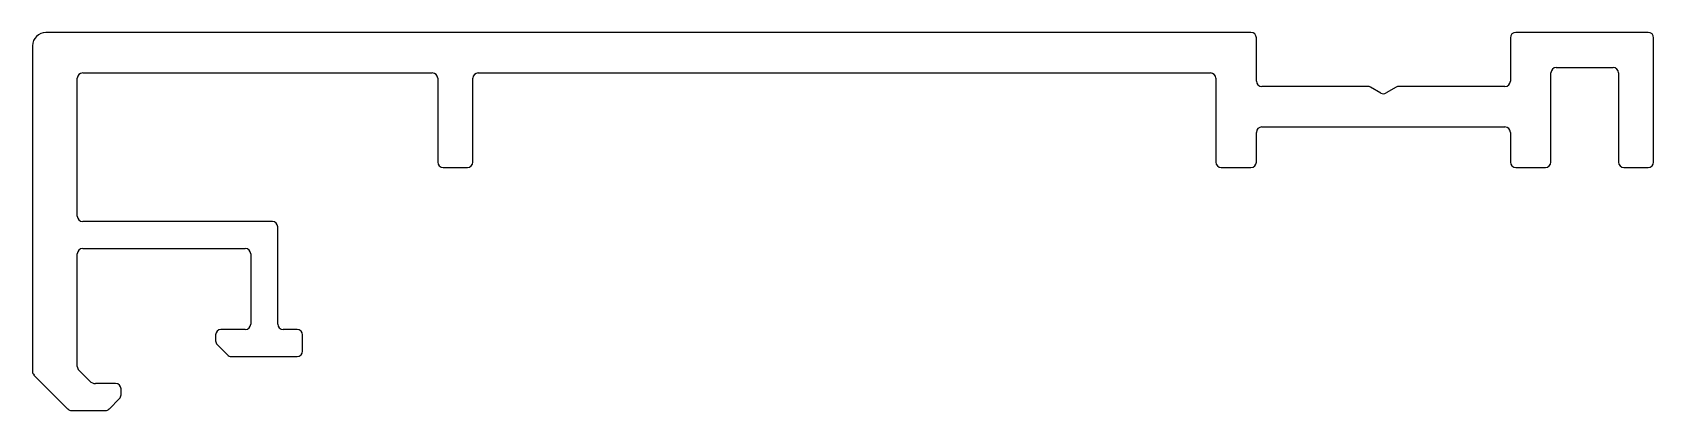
# Model space of a CAD drawing. Extents: x 2349.9 to 2409.9, y 1253.4 to 1267.4.
import ezdxf

# ---------------------------------------------------------------- set-up
doc = ezdxf.new("R2010")
doc.units = 0
doc.layers.add('MAUER', color=6, linetype='CONTINUOUS')

msp = doc.modelspace()

# ---------------------------------------------------------------- linework, layer by layer
at = {"layer": 'MAUER', "color": 0}
for p, q in [((2394.997, 1267.419), (2350.397, 1267.419)), ((2395.197, 1265.619), (2395.197, 1267.219)), ((2404.597, 1267.219), (2404.597, 1265.619)), ((2409.697, 1267.419), (2404.797, 1267.419)), ((2409.897, 1262.619), (2409.897, 1267.219)), ((2349.897, 1266.919), (2349.897, 1254.873)), ((2406.297, 1266.119), (2408.397, 1266.119)), ((2351.558, 1260.619), (2351.558, 1265.719)), ((2351.758, 1265.919), (2364.697, 1265.919)), ((2364.897, 1265.719), (2364.897, 1262.619)), ((2366.197, 1262.619), (2366.197, 1265.719)), ((2366.397, 1265.919), (2393.497, 1265.919)), ((2393.697, 1265.719), (2393.697, 1262.619)), ((2399.324, 1265.419), (2395.397, 1265.419)), ((2404.397, 1265.419), (2400.47, 1265.419)), ((2406.097, 1262.619), (2406.097, 1265.919)), ((2408.597, 1265.919), (2408.597, 1262.619)), ((2399.8, 1265.175), (2399.424, 1265.392)), ((2400.37, 1265.392), (2400, 1265.179)), ((2395.197, 1262.619), (2395.197, 1263.719)), ((2395.397, 1263.919), (2404.397, 1263.919)), ((2404.597, 1263.719), (2404.597, 1262.619)), ((2365.097, 1262.419), (2365.997, 1262.419)), ((2393.897, 1262.419), (2394.997, 1262.419)), ((2404.797, 1262.419), (2405.897, 1262.419)), ((2408.797, 1262.419), (2409.697, 1262.419)), ((2358.776, 1260.419), (2351.758, 1260.419)), ((2358.976, 1256.619), (2358.976, 1260.219)), ((2351.758, 1259.419), (2357.776, 1259.419)), ((2351.558, 1255.051), (2351.558, 1259.219)), ((2357.976, 1259.219), (2357.976, 1256.619)), ((2357.776, 1256.419), (2356.876, 1256.419)), ((2359.697, 1256.419), (2359.176, 1256.419)), ((2356.676, 1256.219), (2356.676, 1256.002)), ((2356.734, 1255.86), (2357.117, 1255.477)), ((2359.897, 1255.619), (2359.897, 1256.219)), ((2357.258, 1255.419), (2359.697, 1255.419)), ((2349.955, 1254.732), (2351.21, 1253.477)), ((2352.019, 1254.507), (2351.616, 1254.909)), ((2352.976, 1254.419), (2352.231, 1254.419)), ((2353.176, 1254.002), (2353.176, 1254.219)), ((2351.351, 1253.419), (2352.593, 1253.419)), ((2352.734, 1253.477), (2353.117, 1253.86))]:
    msp.add_line(p, q, dxfattribs=at)
for centre, radius, start, end in [((2350.397, 1266.919), 0.5, 90, 180), ((2394.997, 1267.219), 0.2, 0, 90), ((2404.797, 1267.219), 0.2, 90, 180), ((2409.697, 1267.219), 0.2, 0, 90), ((2406.297, 1265.919), 0.2, 90, 180), ((2408.397, 1265.919), 0.2, 0, 90), ((2351.758, 1265.719), 0.2, 90, 180), ((2364.697, 1265.719), 0.2, 0, 90), ((2366.397, 1265.719), 0.2, 90, 180), ((2393.497, 1265.719), 0.2, 0, 90), ((2395.397, 1265.619), 0.2, 180, 270), ((2399.324, 1265.219), 0.2, 60.00451, 90), ((2400.47, 1265.219), 0.2, 90, 119.99549), ((2404.397, 1265.619), 0.2, 270, 360), ((2399.897, 1265.35), 0.2, 241.05962, 301.0506), ((2395.397, 1263.719), 0.2, 90, 180), ((2404.397, 1263.719), 0.2, 0, 90), ((2365.097, 1262.619), 0.2, 180, 270), ((2365.997, 1262.619), 0.2, 270, 0), ((2393.897, 1262.619), 0.2, 180, 270), ((2394.997, 1262.619), 0.2, 270, 0), ((2404.797, 1262.619), 0.2, 180, 270), ((2405.897, 1262.619), 0.2, 270, 0), ((2408.797, 1262.619), 0.2, 180, 270), ((2409.697, 1262.619), 0.2, 270, 0), ((2351.758, 1260.619), 0.2, 180, 270), ((2358.776, 1260.219), 0.2, 0, 90), ((2351.758, 1259.219), 0.2, 90, 180), ((2357.776, 1259.219), 0.2, 0, 90), ((2356.876, 1256.219), 0.2, 90, 180), ((2357.776, 1256.619), 0.2, 270, 0), ((2359.176, 1256.619), 0.2, 180, 270), ((2359.697, 1256.219), 0.2, 0, 90), ((2356.876, 1256.002), 0.2, 180, 225), ((2357.258, 1255.619), 0.2, 225, 270), ((2359.697, 1255.619), 0.2, 270, 0), ((2350.097, 1254.873), 0.2, 180, 225), ((2351.758, 1255.051), 0.2, 180, 225), ((2352.231, 1254.719), 0.3, 225, 270), ((2352.976, 1254.219), 0.2, 0, 90), ((2352.976, 1254.002), 0.2, 315, 360), ((2351.351, 1253.619), 0.2, 225, 270), ((2352.593, 1253.619), 0.2, 270, 315)]:
    msp.add_arc(centre, radius, start, end, dxfattribs=at)

doc.saveas('drawing.dxf')
